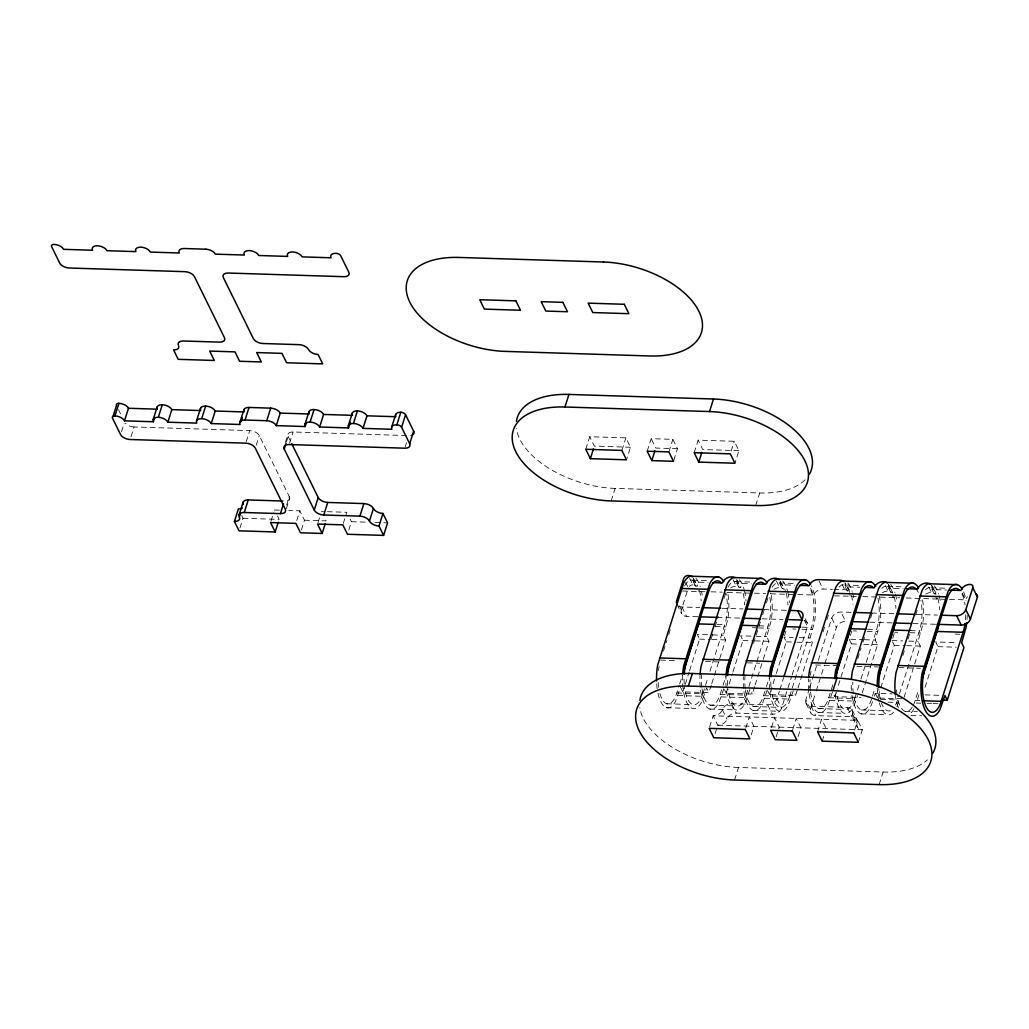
<?xml version="1.0" encoding="UTF-8"?>
<svg xmlns="http://www.w3.org/2000/svg" width="1029" height="1029" viewBox="0 0 1029 1029"><rect width="100%" height="100%" fill="white"/><g stroke="black" fill="none" stroke-linecap="round" stroke-linejoin="round"><path stroke-width="0.75" stroke-dasharray="5 3.75" d="M711.746 683.629L725.612 639.935L723.31 635.24L727.657 619.947A31.41 12.181 -88.2 0 0 727.413 591.559A7.846 5.84 -26.2 0 0 727.079 592.318M763.248 659.396L768.972 641.311L766.669 636.617L771.017 621.323A31.41 12.181 -88.2 0 0 770.772 592.923M798.002 687.886L812.344 642.675L810.029 637.98L814.376 622.699A31.41 12.181 -88.2 0 0 811.354 585.887M862.238 692.954L877.531 644.746L875.229 640.051L879.576 624.757A31.41 12.181 -88.2 0 0 879.332 596.357M904.067 697.328L920.325 646.096L918.009 641.401L922.357 626.108A31.41 12.181 -88.2 0 0 922.113 597.708M121.461 431.794L124.11 423.421M130.992 436.72L134.092 426.958L249.738 430.611A7.846 4.257 17.6 0 1 259.269 435.537L289.303 496.608L286.641 504.982M246.188 441.775L249.738 430.611M256.17 445.3L259.269 435.537M239.937 528.031L243.024 518.269L241.712 515.58M285.342 442.496L287.991 434.135M286.409 442.033L288.184 436.45A7.846 4.257 17.6 0 1 293.098 431.974L408.732 435.64A7.846 4.257 17.6 0 0 410.532 435.537M289.561 443.139L293.098 431.974M271 521.176L273.663 512.802M286.384 508.686L289.483 498.924M296.751 520.584L299.838 510.821L288.776 510.461M301.368 529.974L304.468 520.211L299.838 510.821M317.987 522.668L319.749 517.085M343.274 523.465L346.824 512.301L321.524 511.503M348.78 530.064L351.442 521.703L350.117 519.015M405.194 446.805L406.519 442.611M585.758 449.274L589.733 436.72L625.876 437.852L630.494 447.255L626.957 458.419M621.889 450.419L625.876 437.852M611.162 500.943L615.149 488.389L759.698 492.968A78.448 42.613 17.6 0 0 806.157 478.678M647.19 451.216L651.164 438.663L672.85 439.344L677.468 448.734L673.493 461.301M668.863 451.898L672.85 439.344M694.163 452.696L698.151 440.142L734.282 441.287L738.899 450.676L734.925 463.243M663.499 651.074L666.831 640.565M668.734 634.559L670.638 628.552M731.182 451.049L734.282 441.287M697.829 616.757L686.587 616.397A7.846 5.84 -26.2 0 1 681.352 609.888L688.324 587.919M659.898 693.495A27.461 10.65 -88.2 0 0 676.812 692.967L679.191 685.455M679.667 683.963L682.523 674.947M657.968 693.25A31.41 12.181 -88.2 0 0 675.603 701.199L680.555 687.153M711.271 685.147L708.878 692.671L682.87 691.848L684.774 685.828M685.25 684.324L689.083 672.259M689.559 670.754L699.591 639.112L697.289 634.417L711.065 634.854M711.155 638.932L713.058 632.925M714.962 626.918L718.293 616.41M724.004 598.402L725.908 592.395M755.71 505.522L759.698 492.968M676.812 692.967L702.833 693.79L708.068 677.275M709.971 671.268L724.738 624.732A27.461 10.65 -88.2 0 0 725.857 592.755M682.664 674.985A31.41 12.181 -88.2 0 0 688.272 705.058A31.41 12.181 -88.2 0 0 701.611 702.022L706.576 687.977L708.878 692.671M709.611 726.95L713.161 715.785A7.846 5.84 -26.2 0 0 722.371 709.74A7.846 5.84 -26.2 0 1 731.593 703.695L767.724 704.839A7.846 5.84 -26.2 0 0 776.946 698.781L779.352 691.231M702.01 688.71A27.461 10.65 -88.2 0 0 720.171 694.343L722.564 686.832M723.04 685.327L725.895 676.323M700.556 690.266A31.41 12.181 -88.2 0 0 718.962 702.575L723.914 688.53M754.643 686.51L752.25 694.048L726.23 693.224L732.442 673.635M732.918 672.13L742.964 640.488L740.648 635.793L754.424 636.231M715.116 733.561L716.891 727.979M753.562 643.305L760.701 620.783M762.618 614.789L764.521 608.782M766.425 602.775L768.329 596.769M720.171 694.343L746.192 695.167L768.097 626.095A27.461 10.65 -88.2 0 0 769.216 594.132M726.577 691.089A31.41 12.181 -88.2 0 0 744.983 703.399L749.935 689.353L752.25 694.048M755.119 685.005L762.759 660.901M745.755 728.095L749.292 716.93L753.91 726.333L750.373 737.484M734.577 780.021L738.565 767.467L883.114 772.033A78.448 42.613 17.6 0 0 927.451 759.891M745.382 690.073A27.461 10.65 -88.2 0 0 763.544 695.707L765.923 688.208M766.399 686.703L769.255 677.699M743.928 691.629A31.41 12.181 -88.2 0 0 762.322 703.939L767.287 689.893M784.458 635.768L786.22 630.185M797.526 689.391L795.61 695.411L769.589 694.601L775.815 675.011M776.29 673.506L786.323 641.852L784.008 637.157L793.192 637.453M779.828 689.713L783.661 677.622M771.493 727.503L774.593 717.727L779.21 727.13L776.11 736.893M858.34 742.308L862.328 729.754L857.697 720.364L713.161 715.785L717.779 725.188A7.846 5.84 -26.2 0 0 726.989 719.13A7.846 5.84 -26.2 0 1 736.211 713.084L772.355 714.229A7.846 5.84 -26.2 0 0 781.564 708.184L791.635 676.439M792.111 674.934L807.456 626.558L804.163 619.857M763.544 695.707L789.565 696.53L811.469 627.471A27.461 10.65 -88.2 0 0 810.35 589.051M769.949 692.453A31.41 12.181 -88.2 0 0 788.343 704.762L793.308 690.716L795.61 695.411M823.046 631.857L824.949 625.851M826.853 619.844L828.757 613.837M792.729 729.574L796.266 718.422L800.884 727.812L797.346 738.976M717.779 725.188L862.328 729.754A7.846 5.84 -26.2 0 1 857.093 723.246A7.846 5.84 -26.2 0 0 851.858 716.737L815.714 715.605A7.846 5.84 -26.2 0 1 810.479 709.097L805.861 699.694L809.218 689.121M809.694 687.604L817.849 661.917M818.325 660.399L831.754 618.082A7.846 5.84 -26.2 0 1 840.963 612.036L852.205 612.384M810.479 709.097L815.753 692.466M816.229 690.961L824.383 665.261M824.859 663.756L836.371 627.484A7.846 5.84 -26.2 0 1 845.594 621.426L840.963 612.036M817.579 731.773L821.566 719.22L826.184 728.609L824.859 732.802M810.569 692.131A27.461 10.65 -88.2 0 0 828.731 697.765L833.49 682.754M809.116 693.7A31.41 12.181 -88.2 0 0 827.522 706.01L832.474 691.964L834.789 696.659L860.81 697.482M851.858 630.854L849.208 639.228L851.51 643.922L837.182 689.121M834.789 696.659L836.693 690.626M822.197 741.176L824.422 734.191M857.736 658.727L861.067 648.219M862.971 642.212L864.874 636.218M870.585 618.197L872.489 612.191M828.731 697.765L854.752 698.588L860.463 680.581M860.939 679.076L876.657 629.529A27.461 10.65 -88.2 0 0 877.403 596.125M835.136 694.511A31.41 12.181 -88.2 0 0 853.543 706.833L857.607 695.565M854.61 730.127L857.697 720.364A7.846 5.84 -26.2 0 1 852.462 713.856A7.846 5.84 -26.2 0 0 847.227 707.347L811.096 706.203A7.846 5.84 -26.2 0 1 805.861 699.694M872.476 696.119L874.856 688.62M874.38 696.106L875.267 693.314L892.104 693.842M902.06 698.781L877.57 698.009L894.304 645.273L891.989 640.578L894.201 633.607M902.819 655.614L904.723 649.608M908.054 639.099L910.909 630.082M915.669 615.072L917.572 609.065M895.462 705.071A27.461 10.65 -88.2 0 0 897.532 699.952L898.96 695.437M899.436 693.945L919.45 630.893A27.461 10.65 -88.2 0 0 920.891 600.434M896.902 706.756L899.513 699.707M879.126 784.6L883.114 772.033M913.096 705.637A27.461 10.65 -88.2 0 0 915.167 700.505L918.511 689.996M918.91 694.691L916.26 703.064L920.852 703.206M925.045 687.333L937.959 646.649L935.644 641.955L957.073 642.636M872.605 701.675L870.302 707.36A31.41 12.181 -88.2 0 1 851.909 695.051M630.494 447.255L594.35 446.11L589.733 436.72M677.468 448.734L655.795 448.052L651.164 438.663M738.899 450.676L702.768 449.544L698.151 440.142M279.283 510.165L274.55 510.011L276.531 514.037M243.024 518.269L279.168 519.413L277.187 515.388M304.468 520.211L326.142 520.893L324.161 516.867M351.442 521.703L367.147 522.192M375.006 522.436L387.573 522.835M692.633 580.215L709.47 580.742M735.992 581.591L752.829 582.118M779.352 582.954L796.189 583.494M844.552 585.012L859.858 585.501M887.332 586.376L902.639 586.852M930.988 587.752L946.294 588.241M693.572 578.838A7.846 5.84 -26.2 0 1 693.546 582.002L708.003 582.465M736.931 580.202A7.846 5.84 -26.2 0 1 736.905 583.379L751.363 583.829M780.304 581.578A7.846 5.84 -26.2 0 1 780.278 584.755L794.722 585.205M849.658 592.331L845.041 582.941A7.846 5.84 -26.2 0 1 845.323 586.8L859.781 587.263M888.709 585.012A7.846 5.84 -26.2 0 1 888.683 588.176L903.14 588.639M931.335 585.038A7.846 5.84 -26.2 0 1 932.055 589.553L946.5 590.003M797.745 594.556L813.798 595.058A7.846 5.84 -26.2 0 1 823.02 589.012L832.32 589.308M833.863 589.347L844.706 589.694A7.846 5.84 -26.2 0 1 849.234 591.701M682.549 591.019L705.508 591.752M711.013 591.804L722.255 592.164M727.439 592.447L750.398 593.167M754.373 593.18L765.615 593.54M770.811 593.81L793.771 594.543M834.468 595.83L856.36 596.408M862.791 596.601L899.732 597.772M906.15 597.978L945.394 599.328M949.523 599.354L965.575 599.856A7.846 5.84 -26.2 0 1 967.543 596.756M678.613 606.055A7.846 5.84 -26.2 0 0 681.97 607.007L699.63 607.56M722.114 608.28L743.002 608.936M763.878 609.592L786.362 610.3M871.486 613.001L893.969 613.708M916.453 614.416L937.329 615.085M717.097 617.361L739.581 618.082M762.065 618.789L782.953 619.445M869.685 622.185L892.169 622.905M913.045 623.561L935.528 624.269M717.084 624.487L724.738 624.732M758.913 625.812L768.097 626.095M802.286 627.188L811.469 627.471M867.473 629.246L876.657 629.529M910.266 630.597L919.45 630.893M715.245 626.532L725.959 626.867M752.482 627.716L757.074 627.857M758.605 627.909L769.319 628.243M792.793 628.989L795.854 629.079M801.977 629.272L812.691 629.619M853.388 630.906L856.45 630.996M867.164 631.343L877.878 631.677M894.651 632.205L897.712 632.308M909.945 632.694L920.659 633.028M955.131 634.121L959.723 634.263M712.595 634.906L723.31 635.24M755.955 636.269L766.669 636.617M799.314 637.646L810.029 637.98M850.739 639.266L862.984 639.652M864.514 639.704L875.229 640.051M891.989 640.578L902.703 640.913M908.826 641.106L918.009 641.401M699.591 639.112L710.306 639.459M711.836 639.498L725.612 639.935M742.964 640.488L753.678 640.823M755.209 640.874L768.972 641.311M786.323 641.852L795.507 642.147M797.038 642.199L812.344 642.675M851.51 643.922L857.633 644.115M863.755 644.308L877.531 644.746M894.304 645.273L905.018 645.607M906.549 645.659L920.325 646.096M937.959 646.649L956.327 647.228M660.644 660.078L677.481 660.618M705.534 661.506L719.31 661.943M747.376 662.83L759.621 663.216M815.624 664.978L838.584 665.712M856.874 666.29L879.834 667.011M898.999 667.615L920.428 668.297M925.032 694.884L941.869 695.424M880.695 699.411L897.532 699.952M915.167 700.505L919.759 700.646M677.905 695.527L703.926 696.35M721.265 696.89L747.286 697.713M764.624 698.267L790.645 699.09M829.824 700.325L855.845 701.148M887.911 702.164L898.626 702.498M926.975 703.399L931.567 703.54M933.097 703.592L940.75 703.836M666.728 703.772L692.749 704.595M710.1 705.148L736.121 705.971M753.46 706.511L779.48 707.335M818.66 708.582L844.668 709.405M861.44 709.933L887.461 710.756M905.096 711.309L917.341 711.695M666.445 707.708L692.466 708.518M709.804 709.071L735.825 709.894M753.177 710.447L779.197 711.271M818.364 712.505L844.385 713.329M861.157 713.856L887.165 714.679M910.922 715.438L921.637 715.772M962.282 593.141L965.575 599.856M931.772 585.681L935.734 593.733M932.055 589.553L936.673 598.942A7.846 5.84 -26.2 0 0 936.866 598.119M928.788 587.07L931.438 592.434M888.4 584.305L892.362 592.357M888.683 588.176L893.301 597.579A7.846 5.84 -26.2 0 0 893.506 596.756M885.429 585.694L888.066 591.07M845.323 586.8L849.285 594.865M842.069 584.331L844.706 589.694M875.267 693.314L877.57 698.009M819.058 580.961L823.02 589.012M831.754 618.082L836.371 627.484M810.505 588.344L813.798 595.058M852.192 709.984L856.81 719.387M852.462 713.856L857.093 723.246M805.192 618.673L807.173 622.699M852.745 717.727L857.363 727.117M847.227 707.347L851.858 716.737M779.995 580.883L783.957 588.935M780.278 584.755L782.259 588.781M776.355 580.922L779.66 587.636M811.096 706.203L815.714 715.605M806.144 703.566L810.762 712.968M736.623 579.507L740.584 587.559M736.905 583.379L738.886 587.405M732.995 579.559L736.288 586.273M776.946 698.781L781.564 708.184M767.866 691.076L769.589 694.601M767.724 704.839L772.355 714.229M693.263 578.131L697.225 586.196M693.546 582.002L696.839 588.717M689.623 578.182L692.929 584.896A7.846 5.84 -26.2 0 1 696.916 586.337M685.674 582.555L687.655 586.581M731.593 703.695L736.211 713.084M724.493 689.7L726.23 693.224M681.97 607.007L686.587 616.397M679.372 605.862L681.352 609.888M677.005 604.37L681.635 613.76M722.371 709.74L726.989 719.13M681.134 688.324L682.87 691.848M288.184 436.45L290.975 442.136M118.489 409.696L120.522 413.799M134.092 426.958A7.846 4.257 17.6 0 1 125.397 423.253M289.303 496.608A7.846 4.257 17.6 0 1 284.377 501.072M615.149 488.389A78.448 42.613 17.6 0 1 516.417 428.514M850.134 595.379A7.846 5.84 -26.2 0 1 849.941 596.203M804.022 620.333A7.846 5.84 -26.2 0 1 807.456 626.558M689.301 586.363A3.923 2.92 -26.2 0 1 692.929 584.896M698.357 590.582A7.846 5.84 -26.2 0 1 698.164 591.405M770.438 593.682A7.846 5.84 -26.2 0 1 770.76 592.871M773.962 589.321A7.846 5.84 -26.2 0 1 783.648 589.077M730.603 587.945A7.846 5.84 -26.2 0 1 740.275 587.7M925.74 594.119A7.846 5.84 -26.2 0 1 935.966 594.44M882.38 592.743A7.846 5.84 -26.2 0 1 892.593 593.064M738.565 767.467A78.448 42.613 17.6 0 1 639.832 707.592M912.299 707.026A27.461 10.65 -88.2 0 1 897.262 696.492M897.005 694.871A27.461 10.65 -88.2 0 1 896.503 689.379M913.958 708.737A31.41 12.181 -88.2 0 1 907.99 715.142M898.523 707.926A31.41 12.181 -88.2 0 1 895.552 696.427M934.306 585.848A31.41 12.181 -88.2 0 1 938.628 594.016M939.091 595.585A31.41 12.181 -88.2 0 1 940.532 602.634M925.483 589.771A27.461 10.65 -88.2 0 1 935.966 593.026M937.818 598.029A27.461 10.65 -88.2 0 1 939.58 609.683M963.568 591.958A31.41 12.181 -88.2 0 1 966.064 600.512M967.209 615.445A31.41 12.181 -88.2 0 1 967.016 619.548M961.986 593.849A27.461 10.65 -88.2 0 1 965.086 605.013M965.678 614.776A27.461 10.65 -88.2 0 1 965.241 621.902M871.524 699.128A27.461 10.65 -88.2 0 1 853.607 695.115M853.35 693.495A27.461 10.65 -88.2 0 1 852.797 682.291M851.42 690.382A31.41 12.181 -88.2 0 1 851.279 681.687M890.651 584.472A31.41 12.181 -88.2 0 1 894.973 592.64M895.436 594.209A31.41 12.181 -88.2 0 1 896.876 601.258M890.239 710.666A27.461 10.65 -88.2 0 1 881.493 703.141M880.258 699.038A27.461 10.65 -88.2 0 1 878.869 688.825M881.827 588.395A27.461 10.65 -88.2 0 1 892.31 591.649M894.162 596.653A27.461 10.65 -88.2 0 1 895.925 608.306M893.481 712.364A31.41 12.181 -88.2 0 1 879.358 702.923M879.01 701.611A31.41 12.181 -88.2 0 1 877.274 687.977M916.813 589.951A27.461 10.65 -88.2 0 1 918.331 592.472M810.402 690.806A27.461 10.65 -88.2 0 1 810.067 679.5M810.428 675.243A27.461 10.65 -88.2 0 1 811.032 671.14M808.755 690.613A31.41 12.181 -88.2 0 1 808.562 678.96M847.857 583.121A31.41 12.181 -88.2 0 1 852.179 591.289M852.655 592.858A31.41 12.181 -88.2 0 1 854.083 599.907M854.752 698.588A27.461 10.65 -88.2 0 1 836.59 692.954M839.034 587.044A27.461 10.65 -88.2 0 1 849.53 590.299M851.382 595.302A27.461 10.65 -88.2 0 1 852.951 604.152M658.65 687.333A27.461 10.65 -88.2 0 1 658.136 681.841M658.509 670.445A27.461 10.65 -88.2 0 1 659.113 666.329M657.197 688.89A31.41 12.181 -88.2 0 1 656.618 682.613M695.938 578.311A31.41 12.181 -88.2 0 1 700.26 586.479M701.688 592.151A31.41 12.181 -88.2 0 1 702.164 595.096M702.833 693.79A27.461 10.65 -88.2 0 1 684.671 688.157M684.246 684.066A27.461 10.65 -88.2 0 1 684.169 675.513M684.632 585.9A27.461 10.65 -88.2 0 1 697.611 585.488M699.463 590.492A27.461 10.65 -88.2 0 1 701.135 600.743M701.842 687.372A27.461 10.65 -88.2 0 1 701.611 674.638M700.209 687.179A31.41 12.181 -88.2 0 1 700.003 675.526M739.311 579.687A31.41 12.181 -88.2 0 1 744.096 589.424M744.443 590.736A31.41 12.181 -88.2 0 1 746.012 601.142M746.192 695.167A27.461 10.65 -88.2 0 1 728.03 689.533M727.606 685.443A27.461 10.65 -88.2 0 1 727.529 676.889M727.992 587.263A27.461 10.65 -88.2 0 1 740.97 586.864M743.195 593.309A27.461 10.65 -88.2 0 1 744.649 604.923M726.217 688.002A31.41 12.181 -88.2 0 1 726.024 676.349M745.215 688.748A27.461 10.65 -88.2 0 1 744.97 676.014M743.568 688.555A31.41 12.181 -88.2 0 1 743.375 676.902M782.67 581.051A31.41 12.181 -88.2 0 1 787.455 590.787M787.802 592.099A31.41 12.181 -88.2 0 1 789.384 602.518M789.565 696.53A27.461 10.65 -88.2 0 1 771.403 690.896M770.965 686.819A27.461 10.65 -88.2 0 1 770.901 678.265M772.149 587.25A27.461 10.65 -88.2 0 1 785.333 590.569M786.195 593.244A27.461 10.65 -88.2 0 1 787.957 604.885M769.589 689.379A31.41 12.181 -88.2 0 1 769.396 677.725"/><path stroke-width="1.5" d="M718.937 577.115L692.916 576.291A31.41 12.181 -88.2 0 0 683.77 582.787L657.724 664.863A31.41 12.181 -88.2 0 0 656.553 681.005M723.799 581.604A31.41 12.181 -88.2 0 0 709.778 583.61L683.745 665.686A31.41 12.181 -88.2 0 0 682.754 673.622M762.296 578.478L736.275 577.655A31.41 12.181 -88.2 0 0 727.13 584.163L701.096 666.226A31.41 12.181 -88.2 0 0 700.093 674.175M767.158 582.98A31.41 12.181 -88.2 0 0 753.151 584.986L727.117 667.049A31.41 12.181 -88.2 0 0 726.114 674.998M805.668 579.854L779.648 579.031A31.41 12.181 -88.2 0 0 770.489 585.527L744.456 667.602A31.41 12.181 -88.2 0 0 743.452 675.551M810.518 584.356A31.41 12.181 -88.2 0 0 796.51 586.35L770.477 668.426A31.41 12.181 -88.2 0 0 769.473 676.362M870.856 581.912L844.835 581.089A31.41 12.181 -88.2 0 0 835.689 587.598L809.656 669.66A31.41 12.181 -88.2 0 0 808.653 677.609M875.718 586.414A31.41 12.181 -88.2 0 0 861.697 588.408L835.664 670.484A31.41 12.181 -88.2 0 0 834.673 678.433M913.636 583.263L887.628 582.44A31.41 12.181 -88.2 0 0 878.47 588.948L852.436 671.011A31.41 12.181 -88.2 0 0 851.433 678.96M918.498 587.765A31.41 12.181 -88.2 0 0 904.491 589.771L878.457 671.834A31.41 12.181 -88.2 0 0 877.248 686.626M957.292 584.652L931.271 583.829A31.41 12.181 -88.2 0 0 922.125 590.324L896.092 672.4A31.41 12.181 -88.2 0 0 895.359 694.909M962.154 589.141A31.41 12.181 -88.2 0 0 948.146 591.148L922.113 673.223A31.41 12.181 -88.2 0 0 925.135 710.023A31.41 12.181 -88.2 0 0 939.979 709.56L944.931 695.514L947.246 700.209L942.654 700.067M112.933 416.745L116.47 405.58A3.923 2.135 17.6 0 1 118.927 403.342A7.846 4.257 17.6 0 1 128.471 408.269L157.386 409.195M278.28 522.205L275.18 531.967L239.05 530.823L234.432 521.433A7.846 4.257 17.6 0 0 239.345 516.957A7.846 4.257 17.6 0 1 244.259 512.493L280.402 513.638A7.846 4.257 17.6 0 0 285.316 509.162L255.282 448.091A7.846 4.257 17.6 0 0 245.751 443.165L130.117 439.512A7.846 4.257 17.6 0 1 120.573 434.585L112.495 418.134A3.923 2.135 17.6 0 1 114.952 415.909L118.927 403.342M114.952 415.909A7.846 4.257 17.6 0 1 124.483 420.835L128.471 408.269M153.205 419.433L157.193 406.867M124.483 420.835L153.398 421.749L154.723 417.555M153.398 421.749A7.846 4.257 17.6 0 1 158.312 417.272L162.299 404.719M158.312 417.272A7.846 4.257 17.6 0 1 167.856 422.199L171.83 409.645L200.745 410.558M196.578 420.797L200.552 408.243M167.856 422.199L196.758 423.112A7.846 4.257 17.6 0 1 201.684 418.649L205.659 406.095M201.684 418.649A7.846 4.257 17.6 0 1 211.215 423.575L215.202 411.021L244.105 411.934A7.846 4.257 17.6 0 1 249.031 407.458L270.704 408.153A7.846 4.257 17.6 0 1 280.248 413.079L309.15 413.992A7.846 4.257 17.6 0 1 314.077 409.516A7.846 4.257 17.6 0 1 323.608 414.443L352.523 415.356A7.846 4.257 17.6 0 1 357.436 410.893A7.846 4.257 17.6 0 1 366.98 415.819L395.882 416.732M239.937 422.173L243.924 409.619M241.005 421.697L242.342 417.517M211.215 423.575L240.13 424.488A7.846 4.257 17.6 0 1 245.043 420.025L249.031 407.458M234.432 521.433L238.406 508.866A7.846 4.257 17.6 0 0 242.329 508.043M245.043 420.025L266.73 420.707L270.704 408.153M239.152 514.641L243.14 502.088M239.345 516.957L240.233 514.166M244.259 512.493L248.246 499.94L282.808 501.033M266.73 420.707A7.846 4.257 17.6 0 1 276.261 425.633L280.248 413.079M275.18 531.967L270.563 522.578L295.863 523.375L300.481 532.765L322.167 533.459L317.537 524.057L342.837 524.854L347.455 534.257L383.598 535.402L378.981 525.999A7.846 4.257 17.6 0 1 369.437 521.073A7.846 4.257 17.6 0 0 359.906 516.146L323.762 515.002A7.846 4.257 17.6 0 1 314.231 510.075L284.197 449.004L285.972 443.422M304.983 424.231L308.97 411.664M276.261 425.633L305.176 426.546L306.063 423.755M280.402 513.638L283.502 503.863M305.176 426.546A7.846 4.257 17.6 0 1 310.089 422.07L314.077 409.516M310.089 422.07A7.846 4.257 17.6 0 1 319.633 426.996L323.608 414.443M314.231 510.075L318.205 497.521L291.67 443.55M348.355 425.594L352.33 413.041M319.633 426.996L348.535 427.923L350.31 422.34M323.762 515.002L327.749 502.448L363.88 503.593A7.846 4.257 17.6 0 1 373.424 508.519A7.846 4.257 17.6 0 0 382.955 513.445L387.573 522.835L383.598 535.402M348.535 427.923A7.846 4.257 17.6 0 1 353.449 423.446L357.436 410.893M322.167 533.459L325.254 523.684M353.449 423.446A7.846 4.257 17.6 0 1 362.993 428.373L366.98 415.819M359.906 516.146L363.88 503.593M391.715 426.971L395.702 414.417M362.993 428.373L391.895 429.286A7.846 4.257 17.6 0 1 396.821 424.823L400.796 412.256A3.923 2.135 17.6 0 1 405.567 414.726L413.658 431.164A7.846 4.257 17.6 0 1 413.169 434.418M369.437 521.073L373.424 508.519M284.197 449.004A7.846 4.257 17.6 0 1 289.11 444.541L404.757 448.194A7.846 4.257 17.6 0 0 409.671 443.731L401.593 427.279L405.567 414.726M378.981 525.999L382.955 513.445M409.671 443.731L413.658 431.164M564.96 406.995L709.508 411.561A78.448 42.613 17.6 0 1 804.884 460.825A78.448 42.613 17.6 0 1 755.71 505.522L611.162 500.943A78.448 42.613 17.6 0 1 515.786 451.68A78.448 42.613 17.6 0 1 564.96 406.995L568.947 394.429L713.496 399.008A78.448 42.613 17.6 0 1 789.449 425.852A78.448 42.613 17.6 0 1 809.527 473.983M590.376 458.664L585.758 449.274L621.889 450.419L626.507 459.809L590.376 458.664L593.476 448.901M651.807 460.606L647.19 451.216L668.863 451.898L673.493 461.301L651.807 460.606L654.907 450.843M709.508 411.561L713.496 399.008M698.781 462.098L694.163 452.696L730.307 453.84L734.925 463.243L698.781 462.098L701.881 452.336M683.951 670.445L698.717 623.908A27.461 10.65 -88.2 0 0 700.247 617.657M688.388 686.06L832.937 690.639A78.448 42.613 17.6 0 1 928.299 739.902A78.448 42.613 17.6 0 1 879.126 784.6L734.577 780.021A78.448 42.613 17.6 0 1 639.202 730.757A78.448 42.613 17.6 0 1 688.388 686.06L692.363 673.506L836.911 678.085A78.448 42.613 17.6 0 1 912.864 704.929A78.448 42.613 17.6 0 1 932.943 753.061M726.847 673.326L742.089 625.285A27.461 10.65 -88.2 0 0 743.607 619.034M771.158 671.693L785.449 626.648A27.461 10.65 -88.2 0 0 786.979 620.397M784.137 676.117L802.839 617.168A7.846 5.84 -26.2 0 0 797.604 610.66L789.577 610.403M835.87 675.256L850.636 628.706A27.461 10.65 -88.2 0 0 852.166 622.468M832.937 690.639L836.911 678.085M879.139 675.101L893.429 630.07A27.461 10.65 -88.2 0 0 894.96 623.818M922.318 677.982L937.085 631.446A27.461 10.65 -88.2 0 0 938.602 625.195M940.545 615.188L956.61 615.689A7.846 5.84 -26.2 0 0 965.819 609.644L972.791 587.662A3.923 2.92 -26.2 0 0 970.18 584.408A7.846 5.84 -26.2 0 0 960.957 590.466L949.716 590.106M959.658 590.35A27.461 10.65 -88.2 0 0 946.924 599.38L925.02 668.438A27.461 10.65 -88.2 0 0 926.139 706.859A27.461 10.65 -88.2 0 0 941.188 701.328L963.093 632.269A27.461 10.65 -88.2 0 0 965.061 623.304M937.136 624.32L961.227 625.079A7.846 5.84 -26.2 0 0 970.45 619.034L977.421 597.064A3.923 2.92 -26.2 0 0 976.109 594.093M947.246 700.209L963.967 647.473L961.665 642.778L966.012 627.484A31.41 12.181 -88.2 0 0 966.707 622.777M712.814 582.62L722.448 582.916A7.846 5.84 -26.2 0 1 735.015 577.822M756.186 583.983L765.82 584.292A7.846 5.84 -26.2 0 1 771.634 578.787A7.846 5.84 -26.2 0 1 779.03 579.674M799.546 585.36L809.18 585.668A7.846 5.84 -26.2 0 1 818.402 579.61L840.088 580.305A7.846 5.84 -26.2 0 1 844.076 581.732M864.592 587.418L874.226 587.726A7.846 5.84 -26.2 0 1 880.052 582.221A7.846 5.84 -26.2 0 1 887.435 583.109M906.356 588.729L917.598 589.09A7.846 5.84 -26.2 0 1 930.165 583.996M681.455 588.472L707.476 589.295M724.828 589.836L750.848 590.659M768.187 591.212L794.208 592.035M833.374 593.27L859.395 594.093M876.168 594.621L902.189 595.444M919.823 596.01L945.844 596.833M702.846 607.663L720.506 608.229M746.205 609.039L762.27 609.541M853.813 612.435L871.486 613.001M897.185 613.811L914.845 614.364M699.437 616.808L717.097 617.361M742.797 618.172L760.47 618.738M786.156 619.548L802.221 620.063L797.604 610.66M852.012 621.632L868.077 622.133M895.371 623.008L911.437 623.51M698.717 623.908L714.023 624.397M742.089 625.285L757.383 625.761M785.449 626.648L800.755 627.137M850.636 628.706L865.942 629.195M893.429 630.07L908.736 630.545M937.085 631.446L963.093 632.269M659.422 657.943L685.443 658.766M702.781 659.306L728.802 660.129M746.154 660.682L772.174 661.506M811.341 662.74L837.362 663.564M854.134 664.091L880.142 664.914M897.777 665.48L923.798 666.303M922.82 700.749L941.188 701.328M972.791 587.662L977.421 597.064M965.819 609.644L970.45 619.034M956.61 615.689L961.227 625.079M396.821 424.823A3.923 2.135 17.6 0 1 401.593 427.279M412.655 434.804A7.846 4.257 17.6 0 1 412.037 435.126M243.333 504.403A7.846 4.257 17.6 0 1 248.246 499.94M327.749 502.448A7.846 4.257 17.6 0 1 318.205 497.521M395.651 416.115A7.846 4.257 17.6 0 1 400.796 412.256M200.501 409.954A7.846 4.257 17.6 0 1 206.134 406.121A7.846 4.257 17.6 0 1 215.202 411.021M157.025 407.986A7.846 4.257 17.6 0 1 163.264 404.796A7.846 4.257 17.6 0 1 171.83 409.645M516.429 421.324A78.448 42.613 17.6 0 1 568.947 394.429M692.298 576.935A7.846 5.84 -26.2 0 0 688.311 575.494A3.923 2.92 -26.2 0 0 683.693 578.53L676.735 600.499A7.846 5.84 -26.2 0 0 677.005 604.37M639.858 700.402A78.448 42.613 17.6 0 1 692.363 673.506M878.805 687.411A27.461 10.65 -88.2 0 1 881.364 667.062L903.269 598.003A27.461 10.65 -88.2 0 1 916.003 588.961M836.178 678.896A27.461 10.65 -88.2 0 1 838.584 665.712L860.488 596.653A27.461 10.65 -88.2 0 1 873.209 587.61M684.259 674.098A27.461 10.65 -88.2 0 1 686.665 660.901L708.569 591.842A27.461 10.65 -88.2 0 1 721.29 582.813M727.619 675.461A27.461 10.65 -88.2 0 1 730.024 662.277L751.929 593.218A27.461 10.65 -88.2 0 1 764.663 584.176M770.991 676.838A27.461 10.65 -88.2 0 1 773.396 663.641L795.301 594.582A27.461 10.65 -88.2 0 1 808.022 585.552M205.864 249.211L184.178 248.516A7.846 4.257 17.6 0 0 179.265 252.993L150.35 252.079A7.846 4.257 17.6 0 0 140.819 247.153A7.846 4.257 17.6 0 0 135.892 251.616L106.99 250.703A7.846 4.257 17.6 0 0 97.446 245.777A7.846 4.257 17.6 0 0 92.533 250.253L63.618 249.327A7.846 4.257 17.6 0 0 54.087 244.4A3.923 2.135 17.6 0 0 51.63 246.638L59.708 263.09A7.846 4.257 17.6 0 0 69.252 268.016L184.886 271.669A7.846 4.257 17.6 0 1 194.43 276.595L224.451 337.666A7.846 4.257 17.6 0 1 219.537 342.13L183.394 340.998A7.846 4.257 17.6 0 0 178.48 345.461A7.846 4.257 17.6 0 1 173.567 349.924L178.184 359.327L214.315 360.472L209.697 351.069L234.998 351.879L239.616 361.269L261.302 361.951L256.671 352.561L281.972 353.359L286.589 362.748L322.733 363.893L318.115 354.503A7.846 4.257 17.6 0 1 308.571 349.577A7.846 4.257 17.6 0 0 299.04 344.651L262.897 343.506A7.846 4.257 17.6 0 1 253.366 338.58L223.332 277.508A7.846 4.257 17.6 0 1 228.245 273.032L343.892 276.698A7.846 4.257 17.6 0 0 348.805 272.222L340.728 255.784A3.923 2.135 17.6 0 0 335.956 253.314A7.846 4.257 17.6 0 0 331.042 257.79L302.127 256.877A7.846 4.257 17.6 0 0 292.583 251.951A7.846 4.257 17.6 0 0 287.67 256.414L258.768 255.501A7.846 4.257 17.6 0 0 249.224 250.574A7.846 4.257 17.6 0 0 244.31 255.051L215.395 254.137A7.846 4.257 17.6 0 0 205.864 249.211M603.508 262.009L458.96 257.443A78.448 42.613 17.6 0 0 409.786 302.127A78.448 42.613 17.6 0 0 505.162 351.391L649.711 355.97A78.448 42.613 17.6 0 0 698.884 311.272A78.448 42.613 17.6 0 0 603.508 262.009M515.889 300.867L479.758 299.722L484.376 309.112L520.507 310.256L515.889 300.867M562.863 302.346L541.19 301.664L545.807 311.054L567.493 311.748L562.863 302.346M624.294 304.288L588.164 303.143L592.781 312.546L628.925 313.691L624.294 304.288M745.305 729.484L709.174 728.352L713.792 737.742L749.922 738.886L745.305 729.484M792.291 730.976L770.605 730.294L775.223 739.684L796.909 740.365L792.291 730.976M853.723 732.918L817.579 731.773L822.197 741.176L858.34 742.308L853.723 732.918"/></g></svg>
